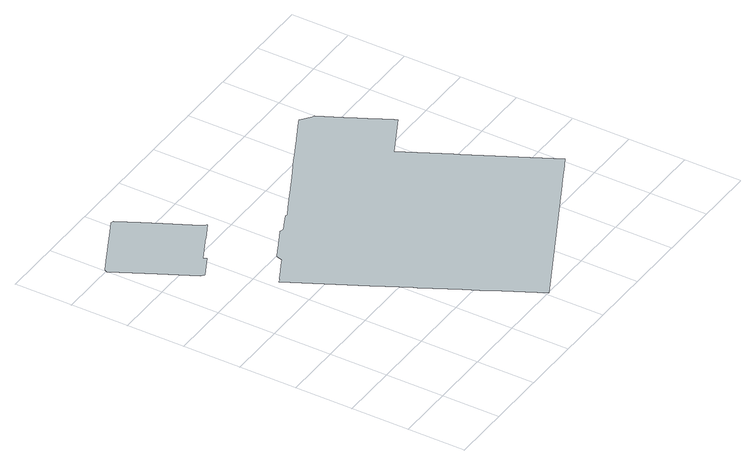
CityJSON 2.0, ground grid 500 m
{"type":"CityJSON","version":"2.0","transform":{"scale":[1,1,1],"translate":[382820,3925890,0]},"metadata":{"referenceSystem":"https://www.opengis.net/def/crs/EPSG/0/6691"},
"CityObjects":{
"object1":{"type":"GenericCityObject","attributes":{"name":"川崎港臨港地区","function":"30","validFromType":"3","custodian":"川崎市","notificationNumber":"川崎市告示第492号","prefecture":"14","city":"14130"},"geometry":[{"type":"MultiSurface","lod":"1","boundaries":[[[0,1,2,3,4,5,6,7,8,9,10,11,12,13,14,15,16,17,18,19,20,21,22,23]]]}]},
"object2":{"type":"GenericCityObject","attributes":{"name":"川崎港臨港地区","function":"30","validFromType":"3","custodian":"川崎市","notificationNumber":"川崎市告示第492号","prefecture":"14","city":"14130"},"geometry":[{"type":"MultiSurface","lod":"1","boundaries":[[[24,25,26,27,28,29,30,31,32,33,34,35,36,37,38,39,40,41,42,43,44,45,46,47,48,49,50,51,52,53,54,55,56,57,58,59,60,61,62,63,64,65,66,67,68,69,70,71,72,73,74,75,76,77,78,79,80,81,82,83,84,85,86,87,88,89,90,91,92,93,94,95,96,97,98,99,100,101,102,103,104,105,106,107,108,109,110,111,112,113,114,115,116,117,118,119,120,121,122,123,124,125,126,127,128,129,130,131,132]]]}]}
},
"vertices":[
[845,2754,0],[742,2953,0],[664,3104,0],[570,3284,0],[544,3292,0],[442,3239,0],[364,3198,0],[285,3157,0],[191,3108,0],[162,3094,0],[158,3092,0],[111,3067,0],[11,3015,0],[2,2991,0],[178,2654,0],[328,2361,0],[357,2341,0],[540,2436,0],[526,2463,0],[752,2580,0],[754,2576,0],[902,2652,0],[899,2658,0],[896,2657,0],
[2739,627,0],[2745,630,0],[2799,658,0],[2884,702,0],[2907,714,0],[3039,783,0],[2997,863,0],[2669,1493,0],[2646,1537,0],[2645,1538,0],[2604,1617,0],[2475,1864,0],[2438,1936,0],[2793,2121,0],[2779,2149,0],[2773,2158,0],[2771,2163,0],[2765,2175,0],[2753,2198,0],[2749,2205,0],[2746,2210,0],[2743,2216,0],[2737,2229,0],[2730,2243,0],[2729,2244,0],[2724,2253,0],[2648,2398,0],[2637,2420,0],[2636,2423,0],[2501,2683,0],[2486,2694,0],[2403,2757,0],[2399,2759,0],[2374,2747,0],[2367,2743,0],[2362,2741,0],[2281,2701,0],[2276,2698,0],[2177,2646,0],[2173,2643,0],[2120,2616,0],[2109,2611,0],[2085,2598,0],[2082,2597,0],[2081,2596,0],[2062,2587,0],[1987,2547,0],[1980,2544,0],[1884,2494,0],[1877,2490,0],[1815,2458,0],[1808,2454,0],[1708,2401,0],[1698,2396,0],[1694,2394,0],[1684,2389,0],[1679,2386,0],[1615,2353,0],[1545,2317,0],[1510,2299,0],[1452,2269,0],[1415,2250,0],[1330,2205,0],[1312,2212,0],[1277,2194,0],[1245,2177,0],[1244,2177,0],[1159,2133,0],[1124,2144,0],[1063,2112,0],[1021,2090,0],[1012,2085,0],[999,2079,0],[970,2063,0],[903,2029,0],[840,1996,0],[823,1942,0],[797,1929,0],[753,1906,0],[731,1894,0],[729,1894,0],[722,1890,0],[714,1886,0],[712,1885,0],[707,1882,0],[694,1875,0],[693,1875,0],[662,1858,0],[616,1835,0],[612,1832,0],[609,1829,0],[608,1827,0],[607,1824,0],[589,1815,0],[587,1816,0],[586,1817,0],[584,1817,0],[581,1817,0],[576,1814,0],[895,1200,0],[905,1181,0],[949,1097,0],[1049,908,0],[1064,881,0],[1172,678,0],[1193,638,0],[1285,463,0],[1324,390,0],[1531,0,0]
]}
